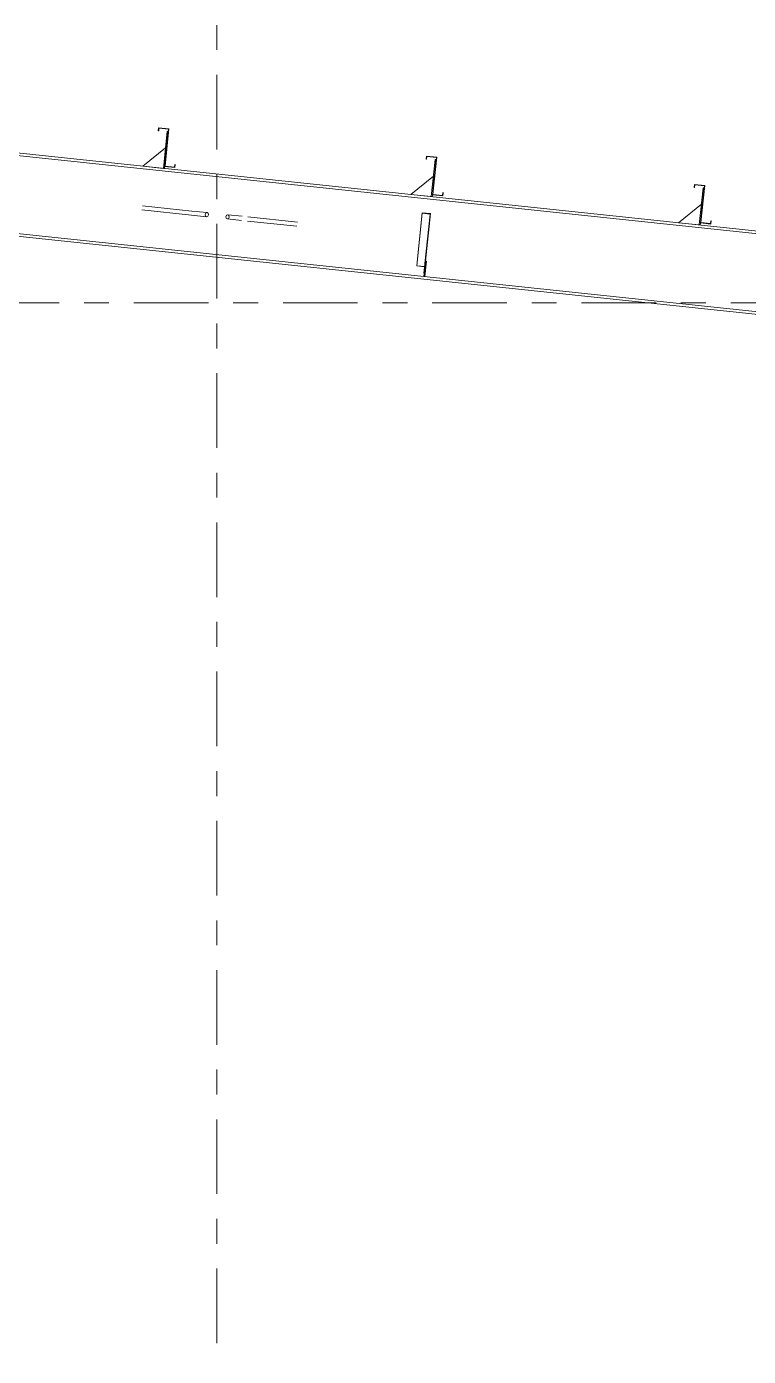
# Model space of a CAD drawing. Header units: millimetres. Extents: x -49 to 773, y -79 to 495.
# Drawn here: x 495.7 to 524.7, y 387 to 440.5 of the extents above; entities that cross this region are included whole.
import ezdxf

# ---------------------------------------------------------------- set-up
doc = ezdxf.new("R2010")
doc.units = ezdxf.units.MM
for name, pattern in [('XKITLINE00', [0]), ('XKITLINE02', [4, 2, -2]), ('XKITLINE03', [6, 3, -1, 1, -1])]:
    doc.linetypes.add(name, pattern=pattern)
doc.layers.add('Part', color=2, linetype='Continuous', lineweight=0)
doc.layers.add('S-grid', color=1, linetype='Continuous', lineweight=0)

# ---------------------------------------------------------------- blocks, each defined once
blk = doc.blocks.new('*A243')
at = {"layer": 'Part'}
blk.add_hatch(color=3, dxfattribs=at).paths.add_polyline_path([(511.596, 433.005), (511.599, 433.026), (511.93, 432.991), (511.886, 432.571), (511.869, 432.573), (511.911, 432.971)], flags=17)
blk = doc.blocks.new('*A370')
at = {"layer": 'Part'}
blk.add_hatch(color=3, dxfattribs=at).paths.add_polyline_path([(501.638, 434.862), (501.65, 434.971), (501.664, 434.97), (501.651, 434.845), (501.237, 434.889), (501.394, 436.382), (501.01, 436.423), (500.998, 436.314), (500.983, 436.315), (500.997, 436.44), (501.411, 436.396), (501.253, 434.902)], flags=17)
blk = doc.blocks.new('*A371')
at = {"layer": 'Part'}
blk.add_hatch(color=3, dxfattribs=at).paths.add_polyline_path([(512.412, 433.726), (512.423, 433.835), (512.438, 433.833), (512.425, 433.709), (512.011, 433.753), (512.168, 435.246), (511.783, 435.287), (511.772, 435.177), (511.757, 435.179), (511.77, 435.303), (512.185, 435.259), (512.027, 433.766)], flags=17)
blk = doc.blocks.new('*A372')
at = {"layer": 'Part'}
blk.add_hatch(color=3, dxfattribs=at).paths.add_polyline_path([(523.185, 432.589), (523.197, 432.699), (523.212, 432.697), (523.198, 432.573), (522.784, 432.616), (522.942, 434.11), (522.557, 434.15), (522.546, 434.041), (522.531, 434.042), (522.544, 434.167), (522.958, 434.123), (522.801, 432.63)], flags=17)
blk = doc.blocks.new('*A388')
at = {"layer": 'Part'}
blk.add_hatch(color=3, dxfattribs=at).paths.add_polyline_path([(501.638, 434.862), (501.65, 434.971), (501.664, 434.97), (501.651, 434.845), (501.237, 434.889), (501.394, 436.382), (501.01, 436.423), (500.998, 436.314), (500.983, 436.315), (500.997, 436.44), (501.411, 436.396), (501.253, 434.902)], flags=17)
blk = doc.blocks.new('*A389')
at = {"layer": 'Part'}
blk.add_hatch(color=3, dxfattribs=at).paths.add_polyline_path([(512.412, 433.726), (512.423, 433.835), (512.438, 433.833), (512.425, 433.709), (512.011, 433.753), (512.168, 435.246), (511.783, 435.287), (511.772, 435.177), (511.757, 435.179), (511.77, 435.303), (512.185, 435.259), (512.027, 433.766)], flags=17)
blk = doc.blocks.new('*A390')
at = {"layer": 'Part'}
blk.add_hatch(color=3, dxfattribs=at).paths.add_polyline_path([(523.185, 432.589), (523.197, 432.699), (523.212, 432.697), (523.198, 432.573), (522.784, 432.616), (522.942, 434.11), (522.557, 434.15), (522.546, 434.041), (522.531, 434.042), (522.544, 434.167), (522.958, 434.123), (522.801, 432.63)], flags=17)
blk = doc.blocks.new('*A1381')
at = {"layer": 'S-grid', "color": 1, "linetype": 'XKITLINE03', "lineweight": 0}
blk.add_line((-10, 429.398), (569.742, 429.398), dxfattribs=at)
blk = doc.blocks.new('*A1384')
at = {"layer": 'Part', "color": 2, "linetype": 'XKITLINE00', "lineweight": 0}
blk.add_line((512.048, 434.503), (511.132, 433.762), dxfattribs=at)
at = {"layer": 'Part', "color": 7, "linetype": 'XKITLINE02', "lineweight": 0}
for p, q in [((511.96, 433.674), (512.048, 434.503)), ((511.132, 433.762), (511.96, 433.674))]:
    blk.add_line(p, q, dxfattribs=at)
blk = doc.blocks.new('*A1385')
at = {"layer": 'Part', "color": 2, "linetype": 'XKITLINE00', "lineweight": 0}
for p, q in [((512.118, 435.166), (511.96, 433.674)), ((512.159, 435.162), (512.118, 435.166)), ((512.011, 433.753), (512.002, 433.67))]:
    blk.add_line(p, q, dxfattribs=at)
at = {"layer": 'Part', "color": 7, "linetype": 'XKITLINE02', "lineweight": 0}
for p, q in [((512.011, 433.753), (512.159, 435.162)), ((512.002, 433.67), (511.96, 433.674))]:
    blk.add_line(p, q, dxfattribs=at)
blk = doc.blocks.new('*A1386')
at = {"layer": 'Part', "color": 7, "linetype": 'XKITLINE02', "lineweight": 0}
for p, q in [((511.599, 433.026), (511.373, 430.886)), ((511.911, 432.971), (511.662, 430.604)), ((511.678, 430.602), (511.93, 432.991)), ((511.373, 430.886), (511.688, 430.853)), ((511.374, 430.899), (511.706, 430.864)), ((511.662, 430.604), (511.678, 430.602))]:
    blk.add_line(p, q, dxfattribs=at)
blk = doc.blocks.new('*A1387')
at = {"layer": 'Part', "color": 2, "linetype": 'XKITLINE00', "lineweight": 0}
for p, q in [((511.596, 433.005), (511.373, 430.886)), ((511.596, 433.005), (511.599, 433.026)), ((511.911, 432.971), (511.596, 433.005)), ((511.599, 433.026), (511.93, 432.991)), ((511.869, 432.573), (511.662, 430.604)), ((511.93, 432.991), (511.702, 430.824)), ((511.869, 432.573), (511.911, 432.971)), ((511.869, 432.573), (511.886, 432.571)), ((511.373, 430.886), (511.688, 430.853)), ((511.662, 430.604), (511.678, 430.602))]:
    blk.add_line(p, q, dxfattribs=at)
at = {"layer": 'Part', "color": 7, "linetype": 'XKITLINE02', "lineweight": 0}
for p, q in [((511.374, 430.899), (511.706, 430.864)), ((511.678, 430.602), (511.702, 430.824))]:
    blk.add_line(p, q, dxfattribs=at)
blk = doc.blocks.new('*A1388')
at = {"layer": 'Part', "color": 2, "linetype": 'XKITLINE00', "lineweight": 0}
blk.add_line((501.274, 435.639), (500.358, 434.898), dxfattribs=at)
at = {"layer": 'Part', "color": 7, "linetype": 'XKITLINE02', "lineweight": 0}
for p, q in [((501.187, 434.811), (501.274, 435.639)), ((500.358, 434.898), (501.187, 434.811))]:
    blk.add_line(p, q, dxfattribs=at)
blk = doc.blocks.new('*A1389')
at = {"layer": 'Part', "color": 2, "linetype": 'XKITLINE00', "lineweight": 0}
for p, q in [((501.344, 436.302), (501.187, 434.811)), ((501.386, 436.298), (501.344, 436.302)), ((501.237, 434.889), (501.228, 434.806))]:
    blk.add_line(p, q, dxfattribs=at)
at = {"layer": 'Part', "color": 7, "linetype": 'XKITLINE02', "lineweight": 0}
for p, q in [((501.237, 434.889), (501.386, 436.298)), ((501.228, 434.806), (501.187, 434.811))]:
    blk.add_line(p, q, dxfattribs=at)
blk = doc.blocks.new('*A1395')
at = {"layer": 'Part', "color": 2, "linetype": 'XKITLINE00', "lineweight": 0}
blk.add_line((522.821, 433.367), (521.905, 432.625), dxfattribs=at)
at = {"layer": 'Part', "color": 7, "linetype": 'XKITLINE02', "lineweight": 0}
for p, q in [((522.734, 432.538), (522.821, 433.367)), ((521.905, 432.625), (522.734, 432.538))]:
    blk.add_line(p, q, dxfattribs=at)
blk = doc.blocks.new('*A1396')
at = {"layer": 'Part', "color": 2, "linetype": 'XKITLINE00', "lineweight": 0}
for p, q in [((522.891, 434.03), (522.734, 432.538)), ((522.933, 434.025), (522.891, 434.03)), ((522.784, 432.616), (522.775, 432.533))]:
    blk.add_line(p, q, dxfattribs=at)
at = {"layer": 'Part', "color": 7, "linetype": 'XKITLINE02', "lineweight": 0}
for p, q in [((522.784, 432.616), (522.933, 434.025)), ((522.775, 432.533), (522.734, 432.538))]:
    blk.add_line(p, q, dxfattribs=at)
blk = doc.blocks.new('*A1664')
at = {"layer": 'S-grid', "color": 1, "linetype": 'XKITLINE03', "lineweight": 0}
blk.add_line((503.333, 333.575), (503.333, 477.732), dxfattribs=at)
blk = doc.blocks.new('*A1715')
at = {"layer": 'Part', "color": 7, "linetype": 'XKITLINE02', "lineweight": 0}
for p, q in [((511.729, 431.084), (511.663, 430.463)), ((511.705, 430.458), (511.77, 431.08)), ((511.77, 431.08), (511.729, 431.084)), ((511.663, 430.463), (511.705, 430.458)), ((511.677, 430.587), (511.718, 430.583))]:
    blk.add_line(p, q, dxfattribs=at)
blk = doc.blocks.new('*A1716')
at = {"layer": 'Part', "color": 7, "linetype": 'XKITLINE02', "lineweight": 0}
for p, q in [((511.702, 430.824), (511.729, 431.084)), ((511.705, 430.458), (511.663, 430.463)), ((511.677, 430.587), (511.718, 430.583))]:
    blk.add_line(p, q, dxfattribs=at)
at = {"layer": 'Part', "color": 2, "linetype": 'XKITLINE00', "lineweight": 0}
for p, q in [((511.77, 431.08), (511.705, 430.458)), ((511.729, 431.084), (511.77, 431.08)), ((511.663, 430.463), (511.702, 430.824))]:
    blk.add_line(p, q, dxfattribs=at)
blk = doc.blocks.new('*A1886')
at = {"layer": 'Part', "color": 2, "linetype": 'XKITLINE00', "lineweight": 0}
for p, q in [((554.016, 429.129), (455.037, 439.569)), ((455.048, 439.677), (554.138, 429.226)), ((543.641, 426.981), (457.784, 436.037)), ((543.653, 427.089), (457.796, 436.144))]:
    blk.add_line(p, q, dxfattribs=at)
blk = doc.blocks.new('*A1893')
at = {"layer": 'Part', "color": 2, "linetype": 'XKITLINE00', "lineweight": 0}
for p, q in [((500.983, 436.315), (500.997, 436.44)), ((500.998, 436.314), (500.983, 436.315)), ((500.997, 436.44), (501.411, 436.396)), ((501.01, 436.423), (500.998, 436.314)), ((501.394, 436.382), (501.01, 436.423)), ((501.237, 434.889), (501.394, 436.382)), ((501.411, 436.396), (501.253, 434.902)), ((501.651, 434.845), (501.237, 434.889)), ((501.253, 434.902), (501.638, 434.862)), ((501.638, 434.862), (501.65, 434.971)), ((501.65, 434.971), (501.664, 434.97)), ((501.664, 434.97), (501.651, 434.845))]:
    blk.add_line(p, q, dxfattribs=at)
blk = doc.blocks.new('*A1894')
at = {"layer": 'Part', "color": 2, "linetype": 'XKITLINE00', "lineweight": 0}
for p, q in [((511.757, 435.179), (511.77, 435.303)), ((511.77, 435.303), (512.185, 435.259)), ((511.783, 435.287), (511.772, 435.177)), ((512.168, 435.246), (511.783, 435.287)), ((512.011, 433.753), (512.168, 435.246)), ((512.185, 435.259), (512.027, 433.766)), ((511.772, 435.177), (511.757, 435.179)), ((512.425, 433.709), (512.011, 433.753)), ((512.027, 433.766), (512.412, 433.726)), ((512.412, 433.726), (512.423, 433.835)), ((512.423, 433.835), (512.438, 433.833)), ((512.438, 433.833), (512.425, 433.709))]:
    blk.add_line(p, q, dxfattribs=at)
blk = doc.blocks.new('*A1895')
at = {"layer": 'Part', "color": 2, "linetype": 'XKITLINE00', "lineweight": 0}
for p, q in [((522.531, 434.042), (522.544, 434.167)), ((522.544, 434.167), (522.958, 434.123)), ((522.546, 434.041), (522.531, 434.042)), ((522.557, 434.15), (522.546, 434.041)), ((522.942, 434.11), (522.557, 434.15)), ((522.784, 432.616), (522.942, 434.11)), ((522.958, 434.123), (522.801, 432.63)), ((523.198, 432.573), (522.784, 432.616)), ((522.801, 432.63), (523.185, 432.589)), ((523.185, 432.589), (523.197, 432.699)), ((523.197, 432.699), (523.212, 432.697)), ((523.212, 432.697), (523.198, 432.573))]:
    blk.add_line(p, q, dxfattribs=at)
blk = doc.blocks.new('*A1902')
at = {"layer": 'Part', "color": 2, "linetype": 'XKITLINE00', "lineweight": 0}
for p, q in [((503.728, 432.926), (503.702, 432.869)), ((503.702, 432.869), (503.716, 432.809)), ((503.716, 432.809), (503.76, 432.779)), ((503.777, 432.945), (503.728, 432.926)), ((503.76, 432.779), (503.809, 432.799)), ((504.335, 432.719), (503.76, 432.779)), ((504.353, 432.885), (503.777, 432.945)), ((503.821, 432.916), (503.777, 432.945)), ((503.809, 432.799), (503.835, 432.855)), ((503.835, 432.855), (503.821, 432.916))]:
    blk.add_line(p, q, dxfattribs=at)
at = {"layer": 'Part', "color": 7, "linetype": 'XKITLINE02', "lineweight": 0}
for p, q in [((506.559, 432.484), (504.335, 432.719)), ((506.577, 432.65), (504.353, 432.885))]:
    blk.add_line(p, q, dxfattribs=at)
blk = doc.blocks.new('*A1903')
at = {"layer": 'Part', "color": 7, "linetype": 'XKITLINE02', "lineweight": 0}
for p, q in [((502.316, 432.932), (499.858, 433.191)), ((502.334, 433.097), (499.875, 433.357))]:
    blk.add_line(p, q, dxfattribs=at)
at = {"layer": 'Part', "color": 2, "linetype": 'XKITLINE00', "lineweight": 0}
for p, q in [((502.945, 433.033), (502.334, 433.097)), ((502.927, 432.867), (502.316, 432.932)), ((502.897, 433.013), (502.873, 432.957)), ((502.873, 432.957), (502.885, 432.896)), ((502.885, 432.896), (502.927, 432.867)), ((502.945, 433.033), (502.897, 433.013)), ((502.927, 432.867), (502.975, 432.887)), ((502.987, 433.004), (502.945, 433.033)), ((502.975, 432.887), (503, 432.943)), ((503, 432.943), (502.987, 433.004))]:
    blk.add_line(p, q, dxfattribs=at)
blk = doc.blocks.new('*A1926')
at = {"layer": 'Part', "color": 2, "linetype": 'XKITLINE00', "lineweight": 0}
for p, q in [((500.983, 436.315), (500.997, 436.44)), ((500.998, 436.314), (500.983, 436.315)), ((500.997, 436.44), (501.411, 436.396)), ((501.01, 436.423), (500.998, 436.314)), ((501.394, 436.382), (501.01, 436.423)), ((501.237, 434.889), (501.394, 436.382)), ((501.411, 436.396), (501.253, 434.902)), ((501.651, 434.845), (501.237, 434.889)), ((501.253, 434.902), (501.638, 434.862)), ((501.638, 434.862), (501.65, 434.971)), ((501.65, 434.971), (501.664, 434.97)), ((501.664, 434.97), (501.651, 434.845))]:
    blk.add_line(p, q, dxfattribs=at)
blk = doc.blocks.new('*A1927')
at = {"layer": 'Part', "color": 2, "linetype": 'XKITLINE00', "lineweight": 0}
for p, q in [((511.757, 435.179), (511.77, 435.303)), ((511.77, 435.303), (512.185, 435.259)), ((511.783, 435.287), (511.772, 435.177)), ((512.168, 435.246), (511.783, 435.287)), ((512.011, 433.753), (512.168, 435.246)), ((512.185, 435.259), (512.027, 433.766)), ((511.772, 435.177), (511.757, 435.179)), ((512.425, 433.709), (512.011, 433.753)), ((512.027, 433.766), (512.412, 433.726)), ((512.412, 433.726), (512.423, 433.835)), ((512.423, 433.835), (512.438, 433.833)), ((512.438, 433.833), (512.425, 433.709))]:
    blk.add_line(p, q, dxfattribs=at)
blk = doc.blocks.new('*A1928')
at = {"layer": 'Part', "color": 2, "linetype": 'XKITLINE00', "lineweight": 0}
for p, q in [((522.531, 434.042), (522.544, 434.167)), ((522.544, 434.167), (522.958, 434.123)), ((522.546, 434.041), (522.531, 434.042)), ((522.557, 434.15), (522.546, 434.041)), ((522.942, 434.11), (522.557, 434.15)), ((522.784, 432.616), (522.942, 434.11)), ((522.958, 434.123), (522.801, 432.63)), ((523.198, 432.573), (522.784, 432.616)), ((522.801, 432.63), (523.185, 432.589)), ((523.185, 432.589), (523.197, 432.699)), ((523.197, 432.699), (523.212, 432.697)), ((523.212, 432.697), (523.198, 432.573))]:
    blk.add_line(p, q, dxfattribs=at)

msp = doc.modelspace()

# ---------------------------------------------------------------- block references
at = {"lineweight": 0}
for name in ['*A1664', '*A1886', '*A370', '*A388', '*A1893', '*A1926', '*A1389', '*A1388', '*A371', '*A389', '*A1894', '*A1927', '*A1385', '*A1384', '*A372', '*A390', '*A1895', '*A1928', '*A1396', '*A1903', '*A1395', '*A1902', '*A1386', '*A1387', '*A243', '*A1715', '*A1716', '*A1381']:
    msp.add_blockref(name, (0, 0), dxfattribs=at)

doc.saveas('drawing.dxf')
